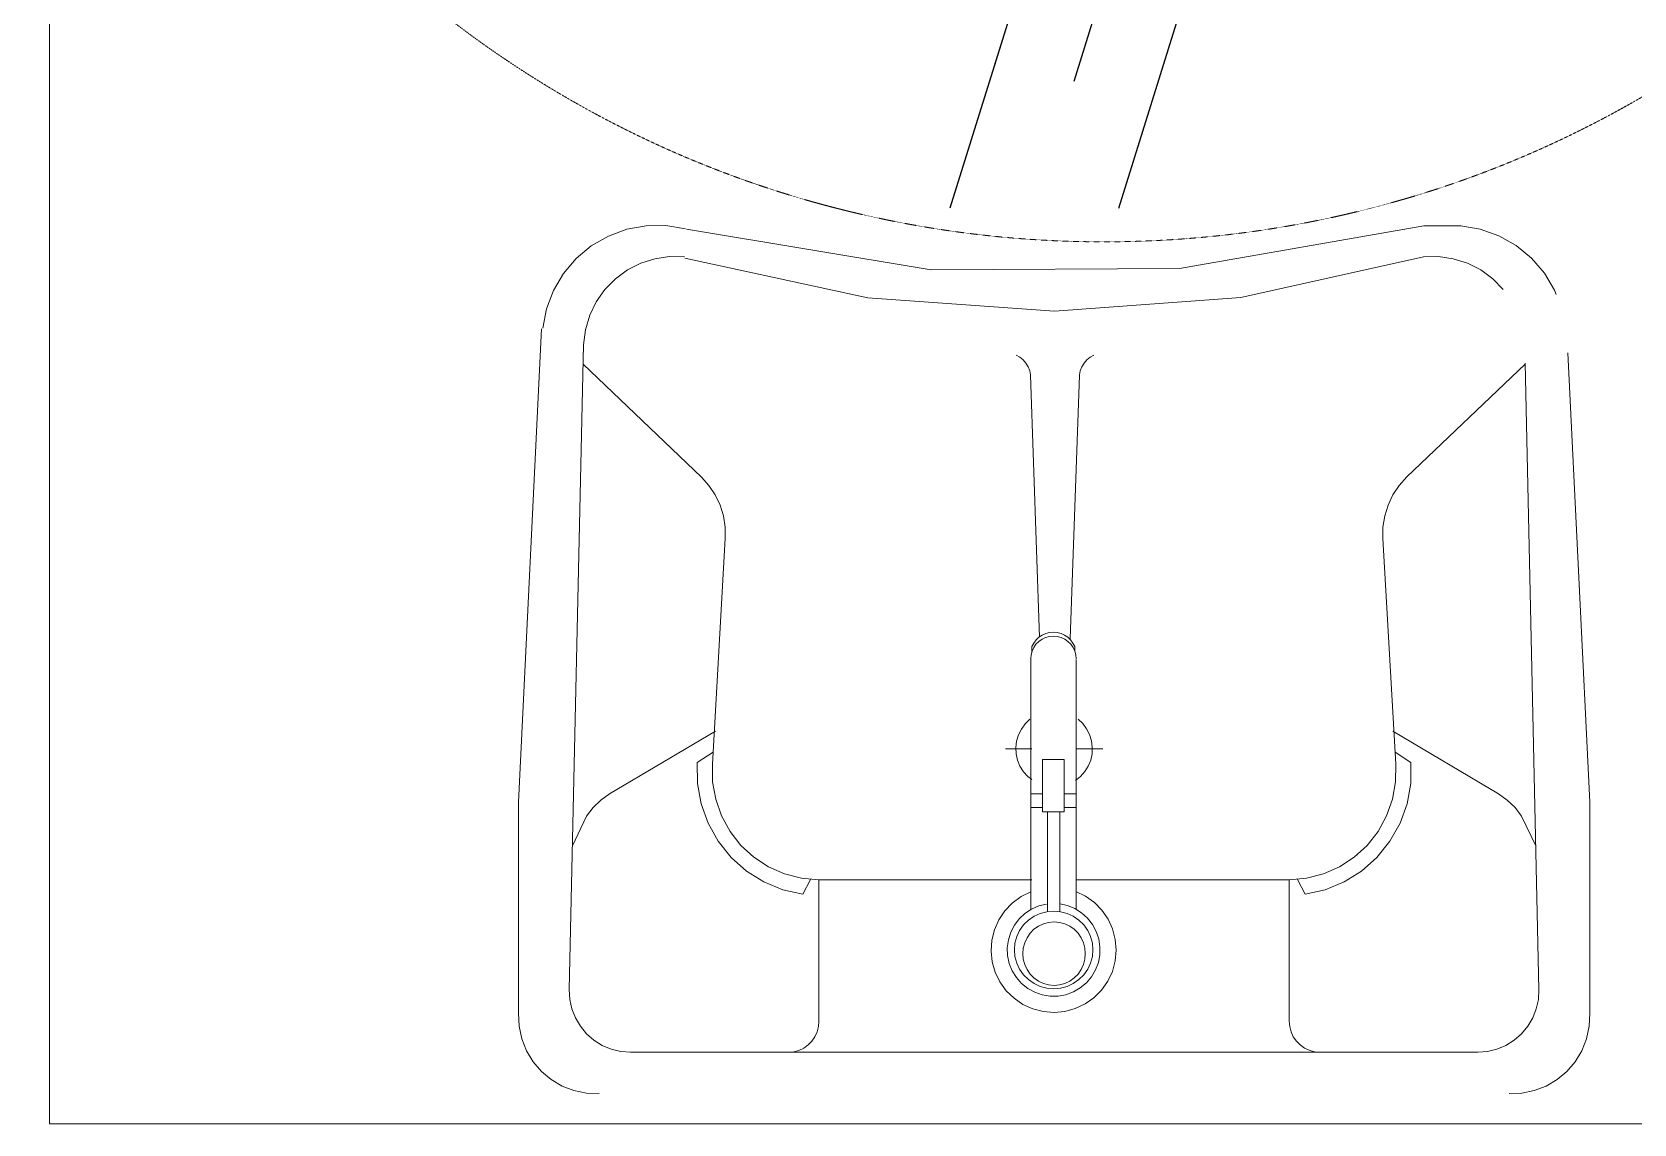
# Model space of a CAD drawing. Extents: x -12260 to 57327, y -29287 to 19916.
# Drawn here: x 7965 to 9011, y -9980 to -9267 of the extents above; entities that cross this region are included whole.
import ezdxf

# ---------------------------------------------------------------- set-up
doc = ezdxf.new("R2010")
doc.units = 0
doc.header["$LTSCALE"] = 0.25
doc.linetypes.add('01-First Floor$0$TRATTEGGIATA', pattern=[0.75, 0.5, -0.25])
doc.linetypes.add('DASHDOT', pattern=[25.4, 12.7, -6.35, 0, -6.35])
for name, color, linetype, lineweight in [('01-First Floor$0$LOADING', 253, 'Continuous', 5), ('01-First Floor$0$SANIT', 250, 'Continuous', 5), ('01-First Floor$0$Walls', 251, 'Continuous', 5), ('E-LITE-CLNG-CNDT', 6, 'DASHDOT', 35), ('E-POWR-WIRE', 6, 'Continuous', 25), ('E-POWR-WIRE @ 100', 6, 'Continuous', 25), ('E-POWR-WIRE @ 20', 6, 'Continuous', 25), ('E-POWR-WIRE @ 50', 6, 'Continuous', 25)]:
    doc.layers.add(name, color=color, linetype=linetype, lineweight=lineweight)

# ---------------------------------------------------------------- blocks, each defined once
blk = doc.blocks.new('01-First Floor$0$Wheelchair')
at = {"color": 30, "linetype": '01-First Floor$0$TRATTEGGIATA'}
blk.add_circle((9928.937600090041, 4043.271172839741), 700.0000000000001, dxfattribs=at)
blk = doc.blocks.new('01-First Floor')
blk.add_line((8925.693112003908, -9434.951425152947), (8925.628123921168, -9434.858899364714))
at = {"layer": '01-First Floor$0$SANIT'}
for p, q in [((8341.112445393868, -9399.982667088276), (8353.190510025073, -9395.553570637247)), ((8353.190510025073, -9395.553570637247), (8365.84779165854, -9393.253569560708)), ((8365.84779165854, -9393.253569560708), (8378.711790835543, -9393.150466833613)), ((8378.711790835543, -9393.150466833613), (8391.404207581014, -9395.247365476913)), ((8552.062820904015, -9421.960082517937), (8392.194609229278, -9395.453759165131)), ((8873.74299155135, -9393.23811369855), (8714.125414954324, -9421.2143883463)), ((8884.957791400899, -9393.219224141561), (8873.757791480806, -9393.229313580552)), ((8884.958591378352, -9393.216424135026), (8897.91459111293, -9393.183120673406)), ((8897.91459111293, -9393.183120673406), (8910.684908661817, -9395.380618694238)), ((8910.684908661817, -9395.380618694238), (8922.88544349774, -9399.742921265657)), ((8320.088162510248, -9414.648634981015), (8329.969096725632, -9406.41075607529)), ((8329.969096725632, -9406.41075607529), (8341.112445393868, -9399.982667088276)), ((8922.88544349774, -9399.742921265657), (8934.152894583123, -9406.140031288145)), ((8934.152894583123, -9406.140031288145), (8944.151260392566, -9414.380951445317)), ((8311.760540808376, -9424.453601482557), (8320.088162510248, -9414.648634981015)), ((8362.253786742745, -9417.682998262113), (8371.521463351615, -9414.753824253683)), ((8371.521463351615, -9414.753824253683), (8381.133552425366, -9413.385547495214)), ((8381.133552425366, -9413.385547495214), (8390.83625424985, -9413.613970012986)), ((8391.160459759238, -9414.30386742414), (8391.151459737506, -9414.301167495898)), ((8510.56236797903, -9440.37771392567), (8391.160459759238, -9414.30386742414)), ((8873.67285417841, -9413.603114259546), (8754.355965148949, -9440.022367080674)), ((8883.377952391107, -9413.379236758105), (8873.667954228178, -9413.60931429849)), ((8892.98796333099, -9414.749160016188), (8883.377952391107, -9413.379236758105)), ((8902.257986728626, -9417.679085989366), (8892.98796333099, -9414.749160016188)), ((8944.151260392566, -9414.380951445317), (8952.582538966613, -9424.220384116401)), ((8305.230929322366, -9435.53775362589), (8311.760540808376, -9424.453601482557)), ((8338.87692399259, -9434.87018494145), (8345.714068133442, -9427.875230342499)), ((8345.714068133442, -9427.875230342499), (8353.574921980326, -9422.095667568385)), ((8353.574921980326, -9422.095667568385), (8362.253786742745, -9417.682998262113)), ((8714.125414954324, -9421.2143883463), (8552.062820904015, -9421.960082517937)), ((8910.938021945127, -9422.089016674086), (8902.257986728626, -9417.679085989366)), ((8918.798068101809, -9427.868953906582), (8910.938021945127, -9422.089016674086)), ((8925.628123921168, -9434.858899364714), (8918.798068101809, -9427.868953906582)), ((8952.582538966613, -9424.220384116401), (8959.194127951108, -9435.363431319245)), ((8300.691525446076, -9447.574889876298), (8305.230929322366, -9435.53775362589)), ((8333.243988085364, -9442.896229924518), (8338.87692399259, -9434.87018494145)), ((8959.194127951108, -9435.363431319245), (8960.261952252884, -9438.178824001225)), ((8298.276126346376, -9460.210109165171), (8300.691525446076, -9447.574889876298)), ((8328.963958722365, -9451.741764103295), (8333.243988085364, -9442.896229924518)), ((8632.472036919848, -9449.010340400506), (8510.56236797903, -9440.37771392567)), ((8754.355965148949, -9440.022367080674), (8632.472036919848, -9449.010340400506)), ((8326.149434043618, -9461.173886579461), (8328.963958722365, -9451.741764103295)), ((8282.381097675127, -9769.68223610695), (8297.501129680371, -9460.627615353907)), ((8324.874612068117, -9470.944496759912), (8326.149434043618, -9461.173886579461)), ((8315.521776327223, -9892.233771461528), (8324.86841206142, -9470.94369680935)), ((8607.524866981024, -9477.819839620497), (8609.942077803717, -9479.17512031761)), ((8609.942077803717, -9479.17512031761), (8612.09339176846, -9480.923803137965)), ((8653.665291765297, -9480.923271160224), (8655.817277801514, -9479.174653975177)), ((8655.817277801514, -9479.174653975177), (8658.235066979483, -9477.819434667355)), ((8967.769456062058, -9476.229935393552), (8982.130497653096, -9769.676648168243)), ((8324.598513159726, -9483.603698965046), (8401.879102177278, -9557.363081833348)), ((8612.09339176846, -9480.923803137965), (8613.91590846359, -9483.014488584013)), ((8613.91590846359, -9483.014488584013), (8615.3562274024, -9485.386077082367)), ((8615.3562274024, -9485.386077082367), (8616.372448030685, -9487.969268967165)), ((8616.372448030685, -9487.969268967165), (8616.934569745383, -9490.68846447824)), ((8622.65993778623, -9662.001318763243), (8616.928570487362, -9490.781364526483)), ((8642.65994577139, -9663.001159050618), (8648.828570486337, -9490.781109784846)), ((8648.822669743386, -9490.688109831885), (8649.384948028077, -9487.9688053414)), ((8649.384948028077, -9487.9688053414), (8650.40152739879, -9485.385497223586)), ((8650.40152739879, -9485.385497223586), (8651.842408459459, -9483.013785717194)), ((8651.842408459459, -9483.013785717194), (8653.665291765297, -9480.923271160224)), ((8939.908513140224, -9483.598785328562), (8862.629102162377, -9557.359402455506)), ((8948.981776307162, -9892.228712885873), (8939.907137525559, -9483.055551389116)), ((8401.879102177278, -9557.363081833348), (8406.839145938226, -9562.84304222453)), ((8406.839145938226, -9562.84304222453), (8410.949195129622, -9569.003009403474)), ((8857.679145923641, -9562.839441984077), (8853.569195115298, -9568.999474804848)), ((8862.629102162377, -9557.359402455506), (8857.679145923641, -9562.839441984077)), ((8410.949195129622, -9569.003009403474), (8414.119248633098, -9575.702984088915)), ((8853.569195115298, -9568.999474804848), (8850.389248619147, -9575.699500199058)), ((8414.119248633098, -9575.702984088915), (8416.299305331253, -9582.802966679796)), ((8416.299305331253, -9582.802966679796), (8417.419364025642, -9590.152957735583)), ((8848.209305317432, -9582.79951760755), (8847.089364011597, -9590.1495265509)), ((8850.389248619147, -9575.699500199058), (8848.209305317432, -9582.79951760755)), ((8417.419364025642, -9590.152957735583), (8417.47942343849, -9597.592957256478)), ((8847.089364011597, -9590.1495265509), (8847.039423425042, -9597.589526950149)), ((8417.47942343849, -9597.592957256478), (8409.040599721775, -9744.893024650402)), ((8847.039423425042, -9597.589526950149), (8855.470599707507, -9744.889459626633)), ((8617.800011733372, -9671.261357573094), (8617.799986419093, -9668.091357573052)), ((8617.803786432662, -9668.09305754304), (8618.985168495972, -9665.846948108636)), ((8618.965391370759, -9668.711448266404), (8620.447074472264, -9666.595336434548)), ((8618.985168495972, -9665.846948108636), (8620.523852379352, -9663.828735821182)), ((8620.447074472264, -9666.595336434548), (8622.273659885686, -9664.768721848028)), ((8620.523852379352, -9663.828735821182), (8622.376938530535, -9662.0945210231)), ((8622.273659885686, -9664.768721848028), (8624.389848052582, -9663.286904948764)), ((8622.376938530535, -9662.0945210231), (8624.492727338627, -9660.693004127243)), ((8624.389848052582, -9663.286904948764), (8626.731039333914, -9662.195086252876)), ((8624.492727338627, -9660.693004127243), (8626.812219112704, -9659.662885604426)), ((8626.731039333914, -9662.195086252876), (8629.226333994244, -9661.526466326322)), ((8626.812219112704, -9659.662885604426), (8629.270714083978, -9659.033165971981)), ((8629.226333994244, -9661.526466326322), (8631.79973219597, -9661.301245776354)), ((8629.270714083978, -9659.033165971981), (8631.799712391861, -9658.821245776257)), ((8631.799712391861, -9658.821245776257), (8634.328714083007, -9659.033025580458)), ((8631.79973219597, -9661.301245776354), (8634.3731339933, -9661.526325225946)), ((8634.328714083007, -9659.033025580458), (8636.787219111633, -9659.662705947878)), ((8634.3731339933, -9661.526325225946), (8636.868639332533, -9662.19490529783)), ((8636.787219111633, -9659.662705947878), (8639.106727335893, -9660.692587425117)), ((8636.868639332533, -9662.19490529783), (8639.20984805032, -9663.286586601753)), ((8639.106727335893, -9660.692587425117), (8641.222738528915, -9662.094270527596)), ((8639.20984805032, -9663.286586601753), (8641.325959882757, -9664.768269703141)), ((8641.222738528915, -9662.094270527596), (8643.075752375938, -9663.828255730215)), ((8641.325959882757, -9664.768269703141), (8643.15257446916, -9666.594855116797)), ((8643.075752375938, -9663.828255730215), (8644.61456849199, -9665.846343441866)), ((8643.15257446916, -9666.594855116797), (8644.634391368192, -9668.711043283576)), ((8644.61456849199, -9665.846343441866), (8645.79608642828, -9668.09243400651)), ((8645.80001173244, -9671.261133975466), (8645.79998641793, -9668.091133975657)), ((8616.980150543444, -9676.121364120278), (8617.20512999344, -9673.547962323646)), ((8616.9913586693, -9839.931364036049), (8616.99005054339, -9676.121364041232)), ((8617.20512999344, -9673.547962323646), (8617.873710066604, -9671.052656984539)), ((8617.873710066604, -9671.052656984539), (8618.965391370759, -9668.711448266404)), ((8644.634391368192, -9668.711043283576), (8645.72621006408, -9671.052234564791)), ((8645.72621006408, -9671.052234564791), (8646.394829990633, -9673.547529225587)), ((8646.394829990633, -9673.547529225587), (8646.62005054258, -9676.12112742709)), ((8646.62135699141, -9839.721127421944), (8646.620054535393, -9676.621127426974)), ((8610.919116836332, -9721.990412522922), (8613.424589548551, -9718.573292515124)), ((8613.424589548551, -9718.573292515124), (8616.470766034268, -9715.628668189282)), ((8647.955665422895, -9715.552016762551), (8651.016488821537, -9718.48209232022)), ((8651.016488821537, -9718.48209232022), (8653.538316009392, -9721.886672181776)), ((8411.060428110708, -9723.403008520138), (8341.932655191806, -9764.362060550135)), ((8607.279313076346, -9734.042041589506), (8607.801779500034, -9729.837437417125)), ((8607.801779500034, -9729.837437417125), (8609.026747108495, -9725.78122763487)), ((8609.026747108495, -9725.78122763487), (8610.919116836332, -9721.990412522922)), ((8653.538316009392, -9721.886672181776), (8655.449146210274, -9725.668556922697)), ((8655.449146210274, -9725.668556922697), (8656.693778551009, -9729.71844698384)), ((8656.693778551009, -9729.71844698384), (8657.23671210889, -9733.920742648188)), ((8853.450428096403, -9723.39947575808), (8922.578855173488, -9764.357423725538)), ((8399.110592135752, -9743.943103947677), (8409.54053839232, -9737.213020657888)), ((8617.660520816979, -9735.011358689051), (8600.510520817537, -9735.011495642713)), ((8607.474446876964, -9738.274740031338), (8607.279313076346, -9734.042041589506)), ((8608.381479926233, -9742.413332788274), (8607.474446876964, -9738.274740031338)), ((8638.940575358283, -9741.841188754654), (8624.660575358721, -9741.841302789515)), ((8624.660575358721, -9741.841302789515), (8624.660848147993, -9776.001302788267)), ((8638.940848147322, -9776.001188753406), (8638.940575358283, -9741.841188754654)), ((8664.010520815675, -9735.01098855515), (8646.66052081628, -9735.011127105914)), ((8657.062145914708, -9738.154044042458), (8656.175179001468, -9742.297351125395)), ((8657.23671210889, -9733.920742648188), (8657.062145914708, -9738.154044042458)), ((8865.400592120888, -9743.939380329219), (8854.97053837782, -9737.209463619627)), ((8399.302100380242, -9757.498002418783), (8399.114892107726, -9743.939603913343)), ((8409.221092246298, -9756.479423209443), (8409.044199736149, -9744.894824621617)), ((8609.974511280947, -9746.33972006687), (8608.381479926233, -9742.413332788274)), ((8612.207540034608, -9749.940402234904), (8609.974511280947, -9746.33972006687)), ((8615.016765364737, -9753.112379801692), (8612.207540034608, -9749.940402234904)), ((8652.385739257385, -9749.842881386867), (8649.592264693987, -9753.0282036945)), ((8654.601410414616, -9746.23106369318), (8652.385739257385, -9749.842881386867)), ((8656.175179001468, -9742.297351125395), (8654.601410414616, -9746.23106369318)), ((8855.466999718745, -9744.890859655221), (8855.290292232123, -9756.47586106672)), ((8865.396292093035, -9743.935880363686), (8865.20920037484, -9757.495481858146)), ((8401.715206897876, -9770.836683148751), (8399.302100380242, -9757.498002418783)), ((8411.25508329441, -9767.88090696698), (8409.221092246298, -9756.479423209443)), ((8617.660680449859, -9755.00135868846), (8615.016765364737, -9753.112379801692)), ((8649.592264693987, -9753.0282036945), (8646.30058600154, -9755.696429980802)), ((8855.290292232123, -9756.47586106672), (8853.256483280391, -9767.87737730844)), ((8865.20920037484, -9757.495481858146), (8862.796106892929, -9770.834201128571)), ((8282.38190002559, -9907.724036104744), (8282.380797689606, -9769.684036109247)), ((8331.127626285248, -9773.264746835222), (8326.877070915478, -9778.853580779047)), ((8336.185887406406, -9768.396106441738), (8331.127626285248, -9773.264746835222)), ((8341.932655191806, -9764.362060550135), (8336.185887406406, -9768.396106441738)), ((8406.286108647299, -9783.578246647841), (8401.715206897876, -9770.836683148751)), ((8415.091670429625, -9778.792376329773), (8411.25508329441, -9767.88090696698)), ((8624.660755354736, -9764.381302788854), (8616.990755354811, -9764.381364038447)), ((8624.660826107545, -9773.241302788258), (8616.99082610762, -9773.241364038084)), ((8638.940755354299, -9764.381188753992), (8646.990755354112, -9764.381124469684)), ((8638.940826106875, -9773.241188753513), (8646.990826106688, -9773.241124469438)), ((8853.256483280391, -9767.87737730844), (8849.420070415654, -9778.788907944807)), ((8862.796106892929, -9770.834201128571), (8858.225208641787, -9783.575737630483)), ((8922.578855173488, -9764.357423725538), (8928.325087383448, -9768.390877838363)), ((8928.325087383448, -9768.390877838363), (8933.384026265994, -9773.259937439812)), ((8933.384026265994, -9773.259937439812), (8937.63427089114, -9778.84810349904)), ((8982.131900003005, -9907.718448161613), (8982.130797667021, -9769.678448166116)), ((8326.877070915478, -9778.853580779047), (8317.631026157003, -9798.293754614773)), ((8412.886802783527, -9795.366393937613), (8406.286108647299, -9783.578246647841)), ((8420.628051327833, -9788.92283211858), (8415.091670429625, -9778.792376329773)), ((8624.660848147993, -9776.001302788267), (8638.940848147322, -9776.001188753406)), ((8627.991366894275, -9840.961276194197), (8627.990848147601, -9776.001276196097)), ((8635.99136689381, -9840.961212309194), (8635.990848147601, -9776.00121231121)), ((8849.420070415654, -9778.788907944807), (8843.883851314022, -9788.919452155475)), ((8858.225208641787, -9783.575737630483), (8851.624502777413, -9795.3638903416)), ((8937.63427089114, -9778.84810349904), (8946.88102613698, -9798.288729658467)), ((8427.716423827515, -9798.00157551386), (8420.628051327833, -9788.92283211858)), ((8843.883851314022, -9788.919452155475), (8836.795623814513, -9797.998308759532)), ((8421.332986674563, -9805.871626489912), (8412.886802783527, -9795.366393937613)), ((8436.167685993074, -9805.786208025529), (8427.716423827515, -9798.00157551386)), ((8836.795623814513, -9797.998308759532), (8828.34448598075, -9805.783076247433)), ((8851.624502777413, -9795.3638903416), (8843.178286668204, -9805.869157790206)), ((8431.386057950847, -9814.797146210214), (8421.332986674563, -9805.871626489912)), ((8442.765014624514, -9821.894055342069), (8431.386057950847, -9814.797146210214)), ((8445.754736154166, -9812.06763146713), (8436.167685993074, -9805.786208025529)), ((8456.221872974013, -9816.678347880603), (8445.754736154166, -9812.06763146713)), ((8818.757536142424, -9812.06465280545), (8808.290472962719, -9816.675536391675)), ((8828.34448598075, -9805.783076247433), (8818.757536142424, -9812.06465280545)), ((8833.125257943582, -9814.794638070394), (8821.746314616234, -9821.89152893878)), ((8843.178286668204, -9805.869157790206), (8833.125257943582, -9814.794638070394)), ((8455.150855103799, -9826.963056433597), (8442.765014624514, -9821.894055342069)), ((8467.289995469211, -9819.495259494754), (8456.221872974013, -9816.678347880603)), ((8478.661203033582, -9820.442468688358), (8467.289995469211, -9819.495259494754)), ((8468.201278258872, -9829.862552217906), (8473.23120127694, -9820.222512050415)), ((8478.661203033582, -9820.442468688358), (8617.661203028925, -9820.441358686308)), ((8478.661203033582, -9820.442468688358), (8478.661941145372, -9912.872468685615)), ((8785.85120302398, -9820.440015583648), (8646.66120302846, -9820.441127102938)), ((8797.22239545855, -9819.492624777253), (8785.85120302398, -9820.440015583648)), ((8785.861203023756, -9820.440015503555), (8785.861941135314, -9912.870015500579)), ((8796.32127824804, -9829.859931973857), (8791.281201266975, -9820.21997222153)), ((8808.290472962719, -9816.675536391675), (8797.22239545855, -9819.492624777253)), ((8821.746314616234, -9821.89152893878), (8809.359255099029, -9826.961027857149)), ((8468.19847825804, -9829.862452240312), (8455.150855103799, -9826.963056433597)), ((8600.109365479148, -9840.784198849346), (8604.983524640382, -9835.670159926056)), ((8604.983524640382, -9835.670159926056), (8610.666891119734, -9831.472514540656)), ((8610.666891119734, -9831.472514540656), (8616.98826592631, -9828.317664060392)), ((8616.98826592631, -9828.317664060392), (8616.989265924145, -9828.317364052287)), ((8646.484564350278, -9828.120128513896), (8652.847388861526, -9831.189577702899)), ((8652.847388861526, -9831.189577702899), (8658.586521771096, -9835.310631872155)), ((8658.586521771096, -9835.310631872155), (8663.528762083792, -9840.358792405808)), ((8809.359255099029, -9826.961027857149), (8796.314078247466, -9829.85983203107)), ((8596.189612416376, -9846.661930151167), (8600.109365479148, -9840.784198849346)), ((8606.315040249901, -9850.14734929346), (8609.44430717203, -9846.005124304327)), ((8609.44430717203, -9846.005124304327), (8613.234278837976, -9842.456994038657)), ((8613.234278837976, -9842.456994038657), (8617.573956080305, -9839.607159383595)), ((8615.497414219019, -9846.887575966306), (8619.161193995096, -9844.355046708486)), ((8617.573956080305, -9839.607159383595), (8622.335739567701, -9837.539321357734)), ((8619.161193995096, -9844.355046708486), (8623.214879093983, -9842.489014337421)), ((8622.335739567701, -9837.539321357734), (8627.38082978112, -9836.313781069475)), ((8623.214879093983, -9842.489014337421), (8627.535569967527, -9841.346179833985)), ((8627.38082978112, -9836.313781069475), (8627.381829780119, -9836.31368106138)), ((8627.535569967527, -9841.346179833985), (8631.99136689381, -9840.961244251579)), ((8631.99136689381, -9840.961244251579), (8636.447469967476, -9841.346108666738)), ((8635.990529081144, -9836.226112315664), (8641.059238044138, -9837.348471838632)), ((8636.447469967476, -9841.346108666738), (8640.767879093124, -9842.488874165807)), ((8640.767879093124, -9842.488874165807), (8644.821593994333, -9844.35484179412)), ((8641.059238044138, -9837.348471838632), (8645.862153777678, -9839.318733484834)), ((8644.821593994333, -9844.35484179412), (8648.485414217517, -9846.88731253636)), ((8645.862153777678, -9839.318733484834), (8650.259075824462, -9842.079498372506)), ((8650.259075824462, -9842.079498372506), (8654.120603536314, -9845.549667535815)), ((8654.120603536314, -9845.549667535815), (8657.33393610135, -9849.627641875413)), ((8663.528762083792, -9840.358792405808), (8667.527008597797, -9846.18346047739)), ((8667.527008597797, -9846.18346047739), (8670.46125991951, -9852.610237045796)), ((8591.651118830603, -9859.987666394445), (8593.341864047397, -9853.127452892368)), ((8593.341864047397, -9853.127452892368), (8596.189612416376, -9846.661930151167)), ((8602.382816664467, -9859.716380695114), (8603.937877108401, -9854.762968276627)), ((8603.937877108401, -9854.762968276627), (8606.315040249901, -9850.14734929346)), ((8607.878899989708, -9857.628236805205), (8609.769168034021, -9853.626621710253)), ((8609.769168034021, -9853.626621710253), (8612.334539151809, -9850.009801223874)), ((8612.334539151809, -9850.009801223874), (8615.497414219019, -9846.887575966306)), ((8614.585205845127, -9858.36148325121), (8616.625182219606, -9855.402966960566)), ((8616.625182219606, -9855.402966960566), (8619.140361824364, -9852.848946875078)), ((8619.140361824364, -9852.848946875078), (8622.053845281072, -9850.777323609102)), ((8622.053845281072, -9850.777323609102), (8625.27733309177, -9849.250897867722)), ((8625.27733309177, -9849.250897867722), (8628.71322562691, -9848.316070429864)), ((8628.71322562691, -9848.316070429864), (8632.256423112762, -9848.00124213507)), ((8632.256423112762, -9848.00124213507), (8635.799925626547, -9848.316013838048)), ((8635.799925626547, -9848.316013838048), (8639.235533091065, -9849.250786402612)), ((8639.235533091065, -9849.250786402612), (8642.459045280528, -9850.777160660946)), ((8642.459045280528, -9850.777160660946), (8645.372561823402, -9852.848737394554)), ((8645.372561823402, -9852.848737394554), (8647.887782218691, -9855.402717309073)), ((8647.887782218691, -9855.402717309073), (8649.927805844054, -9858.361201018444)), ((8648.485414217517, -9846.88731253636), (8651.648339150299, -9850.009487278643)), ((8651.648339150299, -9850.009487278643), (8654.21376803267, -9853.626266792184)), ((8654.21376803267, -9853.626266792184), (8656.104099988297, -9857.627851696685)), ((8657.33393610135, -9849.627641875413), (8659.80437256192, -9854.193422147888)), ((8659.80437256192, -9854.193422147888), (8661.460211857513, -9859.114208924817)), ((8670.46125991951, -9852.610237045796), (8672.243914516468, -9859.447122810408)), ((8591.168375116598, -9867.036070249742), (8591.651118830603, -9859.987666394445)), ((8591.907831223274, -9874.062064344878), (8591.168375116598, -9867.036070249742)), ((8601.695257755287, -9864.861986185657), (8602.382816664467, -9859.716380695114)), ((8601.895399184257, -9870.049884587526), (8601.695257755287, -9864.861986185657)), ((8606.33156917087, -9866.291449161945), (8606.72133404651, -9861.893046049401)), ((8606.721404294774, -9870.689846048946), (8606.33156917087, -9866.291449161945)), ((8606.72133404651, -9861.893046049401), (8607.878899989708, -9857.628236805205)), ((8611.851588575693, -9868.721405081218), (8612.161559844215, -9865.123502605711)), ((8612.161559844215, -9865.123502605711), (8613.08203198557, -9861.634895255207)), ((8613.08203198557, -9861.634895255207), (8614.585205845127, -9858.36148325121)), ((8649.927805844054, -9858.361201018444), (8651.431031984102, -9861.634589014342)), ((8651.431031984102, -9861.634589014342), (8652.351559842762, -9865.123181663454)), ((8652.351559842762, -9865.123181663454), (8652.661588574352, -9868.7210791877)), ((8656.104099988297, -9857.627851696685), (8657.261734044936, -9861.892642452498)), ((8657.261734044936, -9861.892642452498), (8657.651569169073, -9866.291039339616)), ((8657.651569169073, -9866.291039339616), (8657.2618042932, -9870.689442452276)), ((8661.460211857513, -9859.114208924817), (8662.252452831075, -9864.245102598681)), ((8662.252452831075, -9864.245102598681), (8662.15809428069, -9869.435603352264)), ((8672.821070745646, -9866.488418201567), (8672.175926926837, -9873.523723353632)), ((8672.243914516468, -9859.447122810408), (8672.821070745646, -9866.488418201567)), ((8593.84748547367, -9880.855548855616), (8591.907831223274, -9874.062064344878)), ((8602.97733973345, -9875.12767594785), (8601.895399184257, -9870.049884587526)), ((8604.909278212406, -9879.946160520078), (8602.97733973345, -9875.12767594785)), ((8607.879238355265, -9874.955036803265), (8606.721404294774, -9870.689846048946)), ((8609.769570310193, -9878.95662170765), (8607.879238355265, -9874.955036803265)), ((8612.161617307283, -9872.319302605581), (8611.851588575693, -9868.721405081218)), ((8613.082245168102, -9875.80819525395), (8612.161617307283, -9872.319302605581)), ((8614.585471307684, -9879.081483249669), (8613.082245168102, -9875.80819525395)), ((8651.431045166508, -9875.807889014599), (8649.927871306252, -9879.081201018533)), ((8652.35161730583, -9872.318981663208), (8651.431045166508, -9875.807889014599)), ((8652.661588574352, -9868.7210791877), (8652.35161730583, -9872.318981663208)), ((8656.10403835337, -9874.954651697888), (8654.213770308823, -9878.95626679319)), ((8657.2618042932, -9870.689442452276), (8656.10403835337, -9874.954651697888)), ((8661.179934997868, -9874.534411163651), (8659.346373786277, -9879.39172580582)), ((8662.15809428069, -9869.435603352264), (8661.179934997868, -9874.534411163651)), ((8672.175926926837, -9873.523723353632), (8670.32758138032, -9880.342638114002)), ((8596.929436245759, -9887.213424244314), (8593.84748547367, -9880.855548855616)), ((8601.060982010153, -9892.944291251828), (8596.929436245759, -9887.213424244314)), ((8607.63491349906, -9884.364938754472), (8604.909278212406, -9879.946160520078)), ((8611.074044556648, -9888.254111291026), (8607.63491349906, -9884.364938754472)), ((8612.335099191696, -9882.573301220662), (8609.769570310193, -9878.95662170765)), ((8615.126270475157, -9891.499778931495), (8611.074044556648, -9888.254111291026)), ((8615.497724122193, -9885.695175964967), (8612.335099191696, -9882.573301220662)), ((8616.625594932877, -9882.03996695811), (8614.585471307684, -9879.081483249669)), ((8619.161544345377, -9888.227646707208), (8615.497724122193, -9885.695175964967)), ((8619.14061532641, -9884.593746874249), (8616.625594932877, -9882.03996695811)), ((8622.054131869518, -9886.66532360809), (8619.14061532641, -9884.593746874249)), ((8623.215659248002, -9890.093814332387), (8619.161544345377, -9888.227646707208)), ((8625.277944059402, -9888.191797863925), (8622.054131869518, -9886.66532360809)), ((8628.713551523455, -9889.126470428426), (8625.277944059402, -9888.191797863925)), ((8639.235544059018, -9888.191686403705), (8635.799951523368, -9889.12641383917)), ((8642.45933186874, -9886.665160659933), (8639.235544059018, -9888.191686403705)), ((8644.821944344614, -9888.22744179261), (8640.767859247338, -9890.093674167409)), ((8645.372815325682, -9884.593537393608), (8642.45933186874, -9886.665160659933)), ((8648.485724120692, -9885.694912535138), (8644.821944344614, -9888.22744179261)), ((8647.88779493171, -9882.039717309992), (8645.372815325682, -9884.593537393608)), ((8649.927871306252, -9879.081201018533), (8647.88779493171, -9882.039717309992)), ((8651.648299190507, -9882.572987279971), (8648.485724120692, -9885.694912535138)), ((8653.352441116527, -9887.823173671495), (8649.367267688795, -9891.150705495616)), ((8654.213770308823, -9878.95626679319), (8651.648299190507, -9882.572987279971)), ((8656.71160950634, -9883.864746846142), (8653.352441116527, -9887.823173671495)), ((8659.346373786277, -9879.39172580582), (8656.71160950634, -9883.864746846142)), ((8667.33113247744, -9886.741262042895), (8663.276878679462, -9892.526994418586)), ((8670.32758138032, -9880.342638114002), (8667.33113247744, -9886.741262042895)), ((8315.897227095265, -9898.591168463696), (8315.531576347828, -9892.236371383187)), ((8317.266276737035, -9904.80755753105), (8315.897227095265, -9898.591168463696)), ((8606.118421402352, -9897.877150865039), (8601.060982010153, -9892.944291251828)), ((8611.95055324334, -9901.864404292079), (8606.118421402352, -9897.877150865039)), ((8619.672190494195, -9894.006642629509), (8615.126270475157, -9891.499778931495)), ((8624.579604029946, -9895.7016034408), (8619.672190494195, -9894.006642629509)), ((8627.536068373185, -9891.236479831627), (8623.215659248002, -9890.093814332387)), ((8629.704110683932, -9896.534862518543), (8624.579604029946, -9895.7016034408)), ((8631.9917714459, -9891.621244249982), (8627.536068373185, -9891.236479831627)), ((8632.256754037284, -9889.44124213385), (8628.713551523455, -9889.126470428426)), ((8634.895110261452, -9896.481921065133), (8629.704110683932, -9896.534862518543)), ((8636.447468372819, -9891.236408668454), (8631.9917714459, -9891.621244249982)), ((8635.799951523368, -9889.12641383917), (8632.256754037284, -9889.44124213385)), ((8640.001602774777, -9895.544380286592), (8634.895110261452, -9896.481921065133)), ((8640.767859247338, -9890.093674167409), (8636.447468372819, -9891.236408668454)), ((8644.873288443603, -9893.74974138313), (8640.001602774777, -9895.544380286592)), ((8649.367267688795, -9891.150705495616), (8644.873288443603, -9893.74974138313)), ((8658.286018609826, -9897.52723427408), (8652.507951072243, -9901.592380415648)), ((8663.276878679462, -9892.526994418586), (8658.286018609826, -9897.52723427408)), ((8948.626527069893, -9898.585515722865), (8947.257576712, -9904.80192665488)), ((8948.991876327724, -9892.231312805205), (8948.626527069893, -9898.585515722865)), ((8282.780967073806, -9916.120132918353), (8282.382400016126, -9907.722836100962)), ((8319.604124015488, -9910.728038862231), (8317.266276737035, -9904.80755753105)), ((8618.383376580256, -9904.786752921995), (8611.95055324334, -9901.864404292079)), ((8625.22309071134, -9906.55629830272), (8618.383376580256, -9904.786752921995)), ((8632.265395216004, -9907.120342065347), (8625.22309071134, -9906.55629830272)), ((8639.299489958037, -9906.461885893717), (8632.265395216004, -9907.120342065347)), ((8646.115475094004, -9904.600531463744), (8639.299489958037, -9906.461885893717)), ((8652.507951072243, -9901.592380415648), (8646.115475094004, -9904.600531463744)), ((8947.257576712, -9904.80192665488), (8944.920223987021, -9910.721945320489)), ((8981.731967002677, -9916.108451355598), (8982.131900003005, -9907.718448161613)), ((8284.542732670729, -9924.334518849966), (8282.780967073806, -9916.120132918353)), ((8322.851167730347, -9916.20221293252), (8319.604124015488, -9910.728038862231)), ((8326.925806782267, -9921.09248039429), (8322.851167730347, -9916.20221293252)), ((8477.45969648083, -9919.801878286526), (8475.99122202053, -9923.000090013491)), ((8478.359169257863, -9916.392871103715), (8477.45969648083, -9919.801878286526)), ((8478.661941185419, -9912.877468685736), (8478.359169257863, -9916.392871103715)), ((8786.164769248397, -9916.390413082554), (8785.86194117536, -9912.875015500584)), ((8787.06399647129, -9919.799405901693), (8786.164769248397, -9916.390413082554)), ((8788.532222010952, -9922.997594177257), (8787.06399647129, -9919.799405901693)), ((8941.673167706758, -9916.196771250223), (8937.598706759803, -9921.08720378764)), ((8944.920223987021, -9910.721945320489), (8941.673167706758, -9916.196771250223)), ((8979.972032644611, -9924.328465410043), (8981.731967002677, -9916.108451355598)), ((8287.619194998697, -9932.139494282543), (8284.542732670729, -9924.334518849966)), ((8331.724440178194, -9925.274442074122), (8326.925806782267, -9921.09248039429)), ((8337.125767072721, -9928.642298941268), (8331.724440178194, -9925.274442074122)), ((8342.992486783594, -9931.110552092083), (8337.125767072721, -9928.642298941268)), ((8471.541065030557, -9928.386025550775), (8468.694681194436, -9930.410148280906)), ((8473.998045104847, -9925.890805930132), (8471.541065030557, -9928.386025550775)), ((8475.99122202053, -9923.000090013491), (8473.998045104847, -9925.890805930132)), ((8790.524845094711, -9925.888278265134), (8788.532222010952, -9922.997594177257)), ((8792.981265020382, -9928.383458649158), (8790.524845094711, -9925.888278265134)), ((8795.826981183898, -9930.40753592411), (8792.981265020382, -9928.383458649158)), ((8927.399467048992, -9928.636985235149), (8921.532286763482, -9931.105732088443)), ((8932.80014015577, -9925.269242107286), (8927.399467048992, -9928.636985235149)), ((8937.598706759803, -9921.08720378764), (8932.80014015577, -9925.269242107286)), ((8976.902094932797, -9932.128489925875), (8979.972032644611, -9924.328465410043)), ((8291.92555233516, -9939.319459893857), (8287.619194998697, -9932.139494282543)), ((8297.34260309959, -9945.676416635397), (8291.92555233516, -9939.319459893857)), ((8349.176998813462, -9932.61700270488), (8342.992486783594, -9931.110552092083)), ((8355.522102858231, -9933.123452035245), (8349.176998813462, -9932.61700270488)), ((8355.522102858231, -9933.123452035245), (8909.002102840517, -9933.119032149902)), ((8462.188700398256, -9932.815000235336), (8458.727102855046, -9933.122627878445)), ((8465.545193105063, -9931.901673431625), (8462.188700398256, -9932.815000235336)), ((8468.694681194436, -9930.410148280906), (8465.545193105063, -9931.901673431625)), ((8798.97569309437, -9931.899010779685), (8795.826981183898, -9930.40753592411)), ((8802.331400387746, -9932.812283982523), (8798.97569309437, -9931.899010779685)), ((8805.792102844047, -9933.119856346282), (8802.331400387746, -9932.812283982523)), ((8915.347798794799, -9932.612381475512), (8909.00270284043, -9933.119032145012)), ((8921.532286763482, -9931.105732088443), (8915.347798794799, -9932.612381475512)), ((8967.172203058202, -9945.66856762534), (8972.592152269382, -9939.308524343418)), ((8972.592152269382, -9939.308524343418), (8976.902094932797, -9932.128489925875)), ((8303.721345891536, -9951.034965697327), (8297.34260309959, -9945.676416635397)), ((8310.88547952968, -9955.247308487422), (8303.721345891536, -9951.034965697327)), ((8953.632279481331, -9955.238675750443), (8960.792245861434, -9951.028618573444)), ((8960.792245861434, -9951.028618573444), (8967.172203058202, -9945.66856762534)), ((8318.637503086415, -9958.197146582534), (8310.88547952968, -9955.247308487422)), ((8326.763415910129, -9959.80298169225), (8318.637503086415, -9958.197146582534)), ((8335.038717648305, -9960.020615608664), (8326.763415910129, -9959.80298169225)), ((8929.47231757344, -9960.00886868313), (8937.75231581676, -9959.788802562165)), ((8937.75231581676, -9959.788802562165), (8945.882303038903, -9958.188737638877)), ((8945.882303038903, -9958.188737638877), (8953.632279481331, -9955.238675750443))]:
    blk.add_line(p, q, dxfattribs=at)
at = {"layer": '01-First Floor$0$Walls'}
for p, q in [((7976.000000000058, -9980.000002349669), (7976.000000000058, -9039.999998825137)), ((7976.000000000058, -9980.000002349727), (10176.00000000006, -9980.000002349843))]:
    blk.add_line(p, q, dxfattribs=at)
at = {"layer": '01-First Floor$0$LOADING', "xscale": -1, "rotation": 180}
blk.add_blockref('01-First Floor$0$Wheelchair', (-1264.289157659921, -4660.454200868204, -0.1044575172348517), dxfattribs=at)
blk.add_blockref('01-First Floor$0$Wheelchair', (-1264.289157659921, -4660.454200868204, -0.1044575172348517), dxfattribs=at)
blk = doc.blocks.new('*U47')
for p, q in [((-0.5154036972494951, -1.660333348065617), (0.5154036972494951, 1.660333348065617)), ((0.5154036973351696, 1.66033334806558), (-0.286810923256926, 1.001042133331286)), ((0.5865763489072926, -1.662833666890876), (1.617383743406282, 1.657833029240357))]:
    blk.add_line(p, q)
blk = doc.blocks.new('*U703')
at = {"layer": 'E-POWR-WIRE @ 100', "xscale": 100, "yscale": 100, "zscale": 100}
blk.add_blockref('*U47', (8616.003629161743, -9215.560284811043), dxfattribs=at)
at = {"layer": 'E-POWR-WIRE @ 20', "xscale": 20, "yscale": 20, "zscale": 20}
blk.add_blockref('*U47', (8616.003629161743, -9215.560284811043), dxfattribs=at)
at = {"layer": 'E-POWR-WIRE @ 50', "xscale": 50, "yscale": 50, "zscale": 50}
blk.add_blockref('*U47', (8616.003629161743, -9215.560284811043), dxfattribs=at)

msp = doc.modelspace()

# ---------------------------------------------------------------- block references
at = {"layer": 'E-LITE-CLNG-CNDT'}
msp.add_blockref('01-First Floor', (0, 0), dxfattribs=at)
at = {"layer": 'E-POWR-WIRE'}
msp.add_blockref('*U703', (0, 0), dxfattribs=at)

doc.saveas('drawing.dxf')
